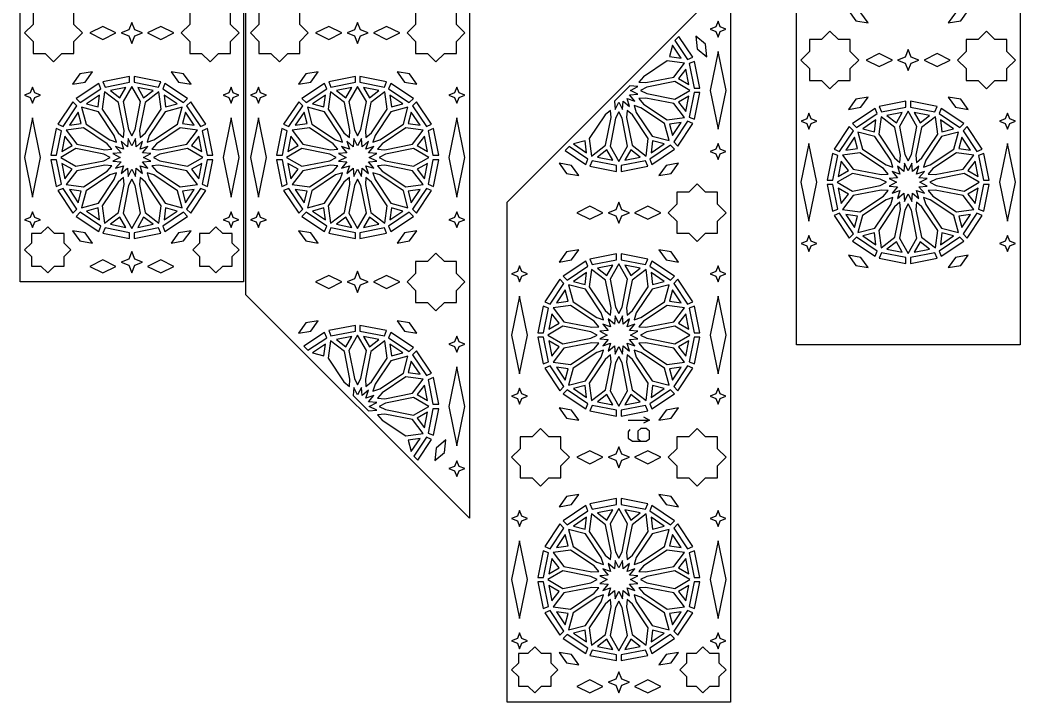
# Model space of a CAD drawing. Header units: millimetres. Extents: x 5 to 3793, y 27 to 2435.
# Drawn here: x 5 to 1705, y 27 to 1187 of the extents above; entities that cross this region are included whole.
import ezdxf

# ---------------------------------------------------------------- set-up
doc = ezdxf.new("R2010")
doc.units = ezdxf.units.MM
doc.layers.add('CUT', color=1, linetype='CONTINUOUS')
doc.layers.add('ENGRAVE', color=5, linetype='CONTINUOUS')

msp = doc.modelspace()

# ---------------------------------------------------------------- linework, layer by layer
at = {"layer": 'CUT'}
for points in [[(385.16, 2434.99), (385.16, 741.507), (5.01, 741.507), (5.01, 2434.99)], [(769.16, 2434.99), (769.16, 339.734), (389.01, 719.884), (389.01, 2434.99)], [(1705.16, 2434.99), (1705.16, 634.84), (1325.01, 634.84), (1325.01, 2434.99)], [(1213.16, 1257.49), (1213.16, 27.234), (833.01, 27.234), (833.01, 877.34)], [(61.933, 1214.057), (47.54, 1199.664), (27.184, 1199.664), (27.184, 1179.308), (12.791, 1164.915), (27.184, 1150.522), (27.184, 1130.166), (47.54, 1130.166), (61.933, 1115.773), (76.326, 1130.166), (96.682, 1130.166), (96.682, 1150.522), (111.075, 1164.915), (96.682, 1179.308), (96.682, 1199.664), (76.326, 1199.664)], [(328.237, 1214.057), (313.844, 1199.664), (293.488, 1199.664), (293.488, 1179.308), (279.095, 1164.915), (293.488, 1150.522), (293.488, 1130.166), (313.844, 1130.166), (328.237, 1115.773), (342.63, 1130.166), (362.986, 1130.166), (362.986, 1150.522), (377.379, 1164.915), (362.986, 1179.308), (362.986, 1199.664), (342.63, 1199.664)], [(445.933, 1214.057), (431.54, 1199.664), (411.184, 1199.664), (411.184, 1179.308), (396.791, 1164.915), (411.184, 1150.522), (411.184, 1130.166), (431.54, 1130.166), (445.933, 1115.773), (460.326, 1130.166), (480.682, 1130.166), (480.682, 1150.522), (495.075, 1164.915), (480.682, 1179.308), (480.682, 1199.664), (460.326, 1199.664)], [(712.237, 1214.057), (697.844, 1199.664), (677.488, 1199.664), (677.488, 1179.308), (663.095, 1164.915), (677.488, 1150.522), (677.488, 1130.166), (697.844, 1130.166), (712.237, 1115.773), (726.63, 1130.166), (746.986, 1130.166), (746.986, 1150.522), (761.379, 1164.915), (746.986, 1179.308), (746.986, 1199.664), (726.63, 1199.664)], [(1413.405, 1203.083), (1425.864, 1185.606), (1447.001, 1181.872), (1434.542, 1199.349)], [(1583.169, 1181.872), (1604.306, 1185.606), (1616.765, 1203.083), (1595.628, 1199.349)], [(145.837, 1153.736), (168.195, 1164.915), (145.837, 1176.094), (123.479, 1164.915)], [(195.085, 1182.951), (189.984, 1170.016), (177.049, 1164.915), (189.984, 1159.814), (195.085, 1146.879), (200.186, 1159.814), (213.121, 1164.915), (200.186, 1170.016)], [(244.333, 1153.736), (266.691, 1164.915), (244.333, 1176.094), (221.975, 1164.915)], [(529.837, 1153.736), (552.195, 1164.915), (529.837, 1176.094), (507.479, 1164.915)], [(579.085, 1182.951), (573.984, 1170.016), (561.049, 1164.915), (573.984, 1159.814), (579.085, 1146.879), (584.186, 1159.814), (597.121, 1164.915), (584.186, 1170.016)], [(628.333, 1153.736), (650.691, 1164.915), (628.333, 1176.094), (605.975, 1164.915)], [(1195.616, 1167.498), (1205.281, 1171.309), (1195.616, 1175.12), (1191.805, 1184.784), (1187.994, 1175.12), (1178.329, 1171.309), (1187.994, 1167.498), (1191.805, 1157.833)], [(1118.513, 1151.882), (1139.892, 1119.886), (1148.891, 1123.614), (1125.4, 1158.77)], [(1172.793, 1124.411), (1170.642, 1145.767), (1154.14, 1159.492), (1156.291, 1138.136)], [(1396.326, 1084.166), (1416.682, 1084.166), (1416.682, 1104.522), (1431.075, 1118.915), (1416.682, 1133.308), (1416.682, 1153.664), (1396.326, 1153.664), (1381.933, 1168.057), (1367.54, 1153.664), (1347.184, 1153.664), (1347.184, 1133.308), (1332.791, 1118.915), (1347.184, 1104.522), (1347.184, 1084.166), (1367.54, 1084.166), (1381.933, 1069.773)], [(1662.63, 1084.166), (1682.986, 1084.166), (1682.986, 1104.522), (1697.379, 1118.915), (1682.986, 1133.308), (1682.986, 1153.664), (1662.63, 1153.664), (1648.237, 1168.057), (1633.844, 1153.664), (1613.488, 1153.664), (1613.488, 1133.308), (1599.095, 1118.915), (1613.488, 1104.522), (1613.488, 1084.166), (1633.844, 1084.166), (1648.237, 1069.773)], [(1114.278, 1144.272), (1109.046, 1124.746), (1129.087, 1122.107)], [(1191.805, 1001.121), (1205.408, 1067.309), (1191.805, 1133.496), (1178.202, 1067.309)], [(1443.479, 1118.915), (1465.837, 1107.736), (1488.195, 1118.915), (1465.837, 1130.094)], [(1520.186, 1113.814), (1533.121, 1118.915), (1520.186, 1124.016), (1515.085, 1136.951), (1509.984, 1124.016), (1497.049, 1118.915), (1509.984, 1113.814), (1515.085, 1100.879)], [(1541.975, 1118.915), (1564.333, 1107.736), (1586.691, 1118.915), (1564.333, 1130.094)], [(1069.113, 1080.416), (1116.532, 1089.848), (1134.718, 1113.55), (1105.099, 1117.449), (1064.898, 1090.587), (1057.078, 1081.389)], [(1160.862, 1071.184), (1151.857, 1116.454), (1142.858, 1112.726), (1151.121, 1071.184)], [(115.547, 1081.443), (128.143, 1098.823), (106.978, 1095.255), (94.381, 1077.875)], [(191.21, 1091.025), (145.94, 1082.02), (149.668, 1073.021), (191.21, 1081.285)], [(244.23, 1082.02), (198.96, 1091.025), (198.96, 1081.285), (240.502, 1073.021)], [(274.623, 1081.443), (295.789, 1077.875), (283.192, 1095.255), (262.027, 1098.823)], [(499.547, 1081.443), (512.143, 1098.823), (490.978, 1095.255), (478.381, 1077.875)], [(575.21, 1091.025), (529.94, 1082.02), (533.668, 1073.021), (575.21, 1081.285)], [(628.23, 1082.02), (582.96, 1091.025), (582.96, 1081.285), (624.502, 1073.021)], [(658.623, 1081.443), (679.789, 1077.875), (667.192, 1095.255), (646.027, 1098.823)], [(1136.788, 1103.515), (1124.483, 1087.478), (1141.988, 1077.371)], [(26.365, 1072.558), (22.554, 1062.893), (12.889, 1059.082), (22.554, 1055.27), (26.365, 1045.606), (30.176, 1055.27), (39.841, 1059.082), (30.176, 1062.893)], [(138.78, 1079.055), (100.403, 1053.411), (107.29, 1046.524), (142.508, 1070.055)], [(158.879, 1066.952), (174.916, 1054.646), (185.023, 1072.152)], [(195.085, 990.042), (200.59, 1000.788), (210.023, 1048.207), (195.085, 1074.08), (180.147, 1048.207), (189.58, 1000.788)], [(205.147, 1072.152), (215.254, 1054.646), (231.291, 1066.952)], [(289.767, 1053.411), (251.39, 1079.055), (247.662, 1070.055), (282.88, 1046.524)], [(363.805, 1072.558), (359.994, 1062.893), (350.329, 1059.082), (359.994, 1055.27), (363.805, 1045.606), (367.616, 1055.27), (377.281, 1059.082), (367.616, 1062.893)], [(410.365, 1072.558), (406.554, 1062.893), (396.889, 1059.082), (406.554, 1055.27), (410.365, 1045.606), (414.176, 1055.27), (423.841, 1059.082), (414.176, 1062.893)], [(522.78, 1079.055), (484.403, 1053.411), (491.29, 1046.524), (526.508, 1070.055)], [(542.879, 1066.952), (558.916, 1054.646), (569.023, 1072.152)], [(579.085, 990.042), (584.59, 1000.788), (594.023, 1048.207), (579.085, 1074.08), (564.147, 1048.207), (573.58, 1000.788)], [(589.147, 1072.152), (599.254, 1054.646), (615.291, 1066.952)], [(673.767, 1053.411), (635.39, 1079.055), (631.662, 1070.055), (666.88, 1046.524)], [(747.805, 1072.558), (743.994, 1062.893), (734.329, 1059.082), (743.994, 1055.27), (747.805, 1045.606), (751.616, 1055.27), (761.281, 1059.082), (751.616, 1062.893)], [(1015.524, 1048.838), (1016.647, 1034.948), (1023.085, 1047.511), (1029.523, 1034.948), (1030.661, 1049.019), (1041.417, 1039.874), (1037.084, 1053.31), (1050.52, 1048.977), (1041.375, 1059.733), (1055.446, 1060.871), (1042.883, 1067.309), (1055.446, 1073.746), (1041.556, 1074.87)], [(1070.624, 1061.803), (1118.044, 1052.371), (1143.916, 1067.309), (1118.044, 1082.247), (1070.624, 1072.814), (1059.878, 1067.309)], [(118.122, 1044.441), (137.648, 1039.209), (140.287, 1059.25)], [(181.005, 987.241), (181.978, 999.276), (172.546, 1046.695), (148.844, 1064.881), (144.945, 1035.262), (171.807, 995.062)], [(209.165, 987.241), (218.363, 995.062), (245.225, 1035.262), (241.326, 1064.881), (217.624, 1046.695), (208.192, 999.276)], [(249.883, 1059.25), (252.522, 1039.209), (272.048, 1044.441)], [(502.122, 1044.441), (521.648, 1039.209), (524.287, 1059.25)], [(565.005, 987.241), (565.978, 999.276), (556.546, 1046.695), (532.844, 1064.881), (528.945, 1035.262), (555.807, 995.062)], [(593.165, 987.241), (602.363, 995.062), (629.225, 1035.262), (625.326, 1064.881), (601.624, 1046.695), (592.192, 999.276)], [(633.883, 1059.25), (636.522, 1039.209), (656.048, 1044.441)], [(1064.898, 1044.03), (1105.099, 1017.169), (1134.718, 1021.068), (1116.532, 1044.77), (1069.113, 1054.202), (1057.078, 1053.229)], [(1141.988, 1057.247), (1124.483, 1047.14), (1136.788, 1031.103)], [(1151.857, 1018.164), (1160.862, 1063.434), (1151.121, 1063.434), (1142.858, 1021.892)], [(1447.001, 1055.958), (1425.864, 1052.224), (1413.405, 1034.747), (1434.542, 1038.481)], [(1616.765, 1034.747), (1604.306, 1052.224), (1583.169, 1055.958), (1595.628, 1038.481)], [(94.923, 1047.931), (69.279, 1009.553), (78.278, 1005.826), (101.809, 1041.043)], [(169.068, 979.265), (165.363, 990.756), (138.501, 1030.957), (109.644, 1038.689), (117.376, 1009.832), (157.577, 982.971)], [(221.102, 979.265), (232.593, 982.971), (272.794, 1009.832), (280.526, 1038.689), (251.669, 1030.957), (224.807, 990.756)], [(320.891, 1009.553), (295.247, 1047.931), (288.361, 1041.043), (311.892, 1005.826)], [(478.923, 1047.931), (453.279, 1009.553), (462.278, 1005.826), (485.809, 1041.043)], [(553.068, 979.265), (549.363, 990.756), (522.501, 1030.957), (493.644, 1038.689), (501.376, 1009.832), (541.577, 982.971)], [(605.102, 979.265), (616.593, 982.971), (656.794, 1009.832), (664.526, 1038.689), (635.669, 1030.957), (608.807, 990.756)], [(704.891, 1009.553), (679.247, 1047.931), (672.361, 1041.043), (695.892, 1005.826)], [(1052.807, 1029.801), (1079.669, 989.6), (1108.526, 981.868), (1100.794, 1010.725), (1060.593, 1037.587), (1049.102, 1041.292)], [(1511.21, 1048.692), (1465.94, 1039.687), (1469.668, 1030.688), (1511.21, 1038.951)], [(1564.23, 1039.687), (1518.96, 1048.692), (1518.96, 1038.951), (1560.502, 1030.688)], [(12.762, 953.248), (26.365, 885.894), (39.968, 953.248), (26.365, 1020.603)], [(89.083, 1008.047), (109.124, 1010.685), (103.892, 1030.211)], [(286.278, 1030.211), (281.046, 1010.685), (301.087, 1008.047)], [(350.202, 953.248), (363.805, 885.894), (377.408, 953.248), (363.805, 1020.603)], [(396.762, 953.248), (410.365, 885.894), (423.968, 953.248), (410.365, 1020.603)], [(473.083, 1008.047), (493.124, 1010.685), (487.892, 1030.211)], [(670.278, 1030.211), (665.046, 1010.685), (685.087, 1008.047)], [(734.202, 953.248), (747.805, 885.894), (761.408, 953.248), (747.805, 1020.603)], [(999.807, 1025.496), (972.945, 985.295), (976.844, 955.676), (1000.546, 973.862), (1009.978, 1021.281), (1009.005, 1033.316)], [(1017.58, 1019.77), (1008.147, 972.35), (1023.085, 946.478), (1038.023, 972.35), (1028.59, 1019.77), (1023.085, 1030.515)], [(1036.192, 1021.281), (1045.624, 973.862), (1069.326, 955.676), (1073.225, 985.295), (1046.363, 1025.496), (1037.165, 1033.316)], [(1350.176, 1011.104), (1359.841, 1014.915), (1350.176, 1018.726), (1346.365, 1028.391), (1342.554, 1018.726), (1332.889, 1014.915), (1342.554, 1011.104), (1346.365, 1001.439)], [(1427.29, 1004.191), (1462.508, 1027.722), (1458.78, 1036.721), (1420.403, 1011.077)], [(1501.978, 956.943), (1492.546, 1004.362), (1468.844, 1022.548), (1464.945, 992.929), (1491.807, 952.728), (1501.005, 944.908)], [(1505.023, 1029.818), (1478.879, 1024.618), (1494.916, 1012.313)], [(1520.59, 958.454), (1530.023, 1005.874), (1515.085, 1031.746), (1500.147, 1005.874), (1509.58, 958.454), (1515.085, 947.708)], [(1551.291, 1024.618), (1525.147, 1029.818), (1535.254, 1012.313)], [(1538.363, 952.728), (1565.225, 992.929), (1561.326, 1022.548), (1537.624, 1004.362), (1528.192, 956.943), (1529.165, 944.908)], [(1609.767, 1011.077), (1571.39, 1036.721), (1567.662, 1027.722), (1602.88, 1004.191)], [(1687.616, 1011.104), (1697.281, 1014.915), (1687.616, 1018.726), (1683.805, 1028.391), (1679.994, 1018.726), (1670.329, 1014.915), (1679.994, 1011.104), (1683.805, 1001.439)], [(153.272, 976.527), (113.071, 1003.388), (83.452, 999.489), (101.638, 975.787), (149.057, 966.355), (161.092, 967.329)], [(229.078, 967.329), (241.113, 966.355), (288.532, 975.787), (306.718, 999.489), (277.099, 1003.388), (236.898, 976.527)], [(537.272, 976.527), (497.071, 1003.388), (467.452, 999.489), (485.638, 975.787), (533.057, 966.355), (545.092, 967.329)], [(613.078, 967.329), (625.113, 966.355), (672.532, 975.787), (690.718, 999.489), (661.099, 1003.388), (620.898, 976.527)], [(1129.087, 1012.511), (1109.046, 1009.872), (1114.278, 990.346)], [(1139.892, 1014.732), (1116.361, 979.513), (1123.247, 972.627), (1148.891, 1011.004)], [(1398.278, 963.492), (1421.809, 998.71), (1414.923, 1005.597), (1389.279, 967.22)], [(1460.287, 1016.917), (1438.122, 1002.108), (1457.648, 996.876)], [(1569.883, 1016.917), (1572.522, 996.876), (1592.048, 1002.108)], [(1640.891, 967.22), (1615.247, 1005.597), (1608.361, 998.71), (1631.892, 963.492)], [(66.313, 1002.393), (57.308, 957.123), (67.049, 957.123), (75.312, 998.665)], [(76.182, 963.311), (93.687, 973.417), (81.382, 989.455)], [(308.788, 989.455), (296.483, 973.417), (313.988, 963.311)], [(314.858, 998.665), (323.121, 957.123), (332.862, 957.123), (323.857, 1002.393)], [(450.313, 1002.393), (441.308, 957.123), (451.049, 957.123), (459.312, 998.665)], [(460.182, 963.311), (477.687, 973.417), (465.382, 989.455)], [(692.788, 989.455), (680.483, 973.417), (697.988, 963.311)], [(698.858, 998.665), (707.121, 957.123), (716.862, 957.123), (707.857, 1002.393)], [(1423.892, 987.878), (1409.083, 965.713), (1429.124, 968.352)], [(1485.363, 948.423), (1458.501, 988.624), (1429.644, 996.356), (1437.376, 967.499), (1477.577, 940.637), (1489.068, 936.932)], [(1552.593, 940.637), (1592.794, 967.499), (1600.526, 996.356), (1571.669, 988.624), (1544.807, 948.423), (1541.102, 936.932)], [(1606.278, 987.878), (1601.046, 968.352), (1621.087, 965.713)], [(188.647, 985.61), (187.509, 971.539), (176.753, 980.683), (181.086, 967.247), (167.65, 971.58), (176.795, 960.824), (162.724, 959.686), (175.287, 953.248), (162.724, 946.811), (176.795, 945.672), (167.65, 934.917), (181.086, 939.249), (176.753, 925.814), (187.509, 934.958), (188.647, 920.887), (195.085, 933.45), (201.523, 920.887), (202.661, 934.958), (213.417, 925.814), (209.084, 939.249), (222.52, 934.917), (213.375, 945.672), (227.446, 946.811), (214.883, 953.248), (227.446, 959.686), (213.375, 960.824), (222.52, 971.58), (209.084, 967.247), (213.417, 980.683), (202.661, 971.539), (201.523, 985.61), (195.085, 973.046)], [(572.647, 985.61), (571.509, 971.539), (560.753, 980.683), (565.086, 967.247), (551.65, 971.58), (560.795, 960.824), (546.724, 959.686), (559.287, 953.248), (546.724, 946.811), (560.795, 945.672), (551.65, 934.917), (565.086, 939.249), (560.753, 925.814), (571.509, 934.958), (572.647, 920.887), (579.085, 933.45), (585.523, 920.887), (586.661, 934.958), (597.417, 925.814), (593.084, 939.249), (606.52, 934.917), (597.375, 945.672), (611.446, 946.811), (598.883, 953.248), (611.446, 959.686), (597.375, 960.824), (606.52, 971.58), (593.084, 967.247), (597.417, 980.683), (586.661, 971.539), (585.523, 985.61), (579.085, 973.046)], [(931.624, 964.994), (966.78, 941.503), (970.508, 950.502), (938.512, 971.881)], [(968.287, 961.307), (965.648, 981.348), (946.122, 976.116)], [(1110.88, 974.033), (1075.662, 950.502), (1079.39, 941.503), (1117.767, 967.147)], [(1100.048, 976.116), (1080.522, 981.348), (1077.883, 961.307)], [(1195.616, 959.498), (1205.281, 963.309), (1195.616, 967.12), (1191.805, 976.784), (1187.994, 967.12), (1178.329, 963.309), (1187.994, 959.498), (1191.805, 949.833)], [(1346.365, 844.728), (1359.968, 910.915), (1346.365, 977.102), (1332.762, 910.915)], [(1683.805, 844.728), (1697.408, 910.915), (1683.805, 977.102), (1670.202, 910.915)], [(158.292, 953.248), (147.546, 958.753), (100.126, 968.186), (74.254, 953.248), (100.126, 938.311), (147.546, 947.744)], [(231.878, 953.248), (242.624, 947.744), (290.044, 938.311), (315.916, 953.248), (290.044, 968.186), (242.624, 958.753)], [(542.292, 953.248), (531.546, 958.753), (484.126, 968.186), (458.254, 953.248), (484.126, 938.311), (531.546, 947.744)], [(615.878, 953.248), (626.624, 947.744), (674.044, 938.311), (699.916, 953.248), (674.044, 968.186), (626.624, 958.753)], [(1013.023, 948.406), (1002.916, 965.911), (986.879, 953.606)], [(1059.291, 953.606), (1043.254, 965.911), (1033.147, 948.406)], [(1387.049, 914.79), (1395.312, 956.332), (1386.313, 960.06), (1377.308, 914.79)], [(1473.272, 934.193), (1433.071, 961.055), (1403.452, 957.156), (1421.638, 933.454), (1469.057, 924.022), (1481.092, 924.995)], [(1561.113, 924.022), (1608.532, 933.454), (1626.718, 957.156), (1597.099, 961.055), (1556.898, 934.193), (1549.078, 924.995)], [(1652.862, 914.79), (1643.857, 960.06), (1634.858, 956.332), (1643.121, 914.79)], [(57.308, 949.373), (66.313, 904.103), (75.312, 907.831), (67.049, 949.373)], [(93.687, 933.079), (76.182, 943.186), (81.382, 917.042)], [(161.092, 939.168), (149.057, 940.142), (101.638, 930.71), (83.452, 907.008), (113.071, 903.109), (153.272, 929.97)], [(229.078, 939.168), (236.898, 929.97), (277.099, 903.109), (306.718, 907.008), (288.532, 930.71), (241.113, 940.142)], [(313.988, 943.186), (296.483, 933.079), (308.788, 917.042)], [(323.121, 949.373), (314.858, 907.831), (323.857, 904.103), (332.862, 949.373)], [(441.308, 949.373), (450.313, 904.103), (459.312, 907.831), (451.049, 949.373)], [(477.687, 933.079), (460.182, 943.186), (465.382, 917.042)], [(545.092, 939.168), (533.057, 940.142), (485.638, 930.71), (467.452, 907.008), (497.071, 903.109), (537.272, 929.97)], [(613.078, 939.168), (620.898, 929.97), (661.099, 903.109), (690.718, 907.008), (672.532, 930.71), (625.113, 940.142)], [(697.988, 943.186), (680.483, 933.079), (692.788, 917.042)], [(707.121, 949.373), (698.858, 907.831), (707.857, 904.103), (716.862, 949.373)], [(921.405, 943.477), (933.864, 925.999), (955.001, 922.266), (942.542, 939.743)], [(1019.21, 939.273), (977.668, 947.536), (973.94, 938.537), (1019.21, 929.532)], [(1068.502, 947.536), (1026.96, 939.273), (1026.96, 929.532), (1072.23, 938.537)], [(1091.169, 922.266), (1112.306, 925.999), (1124.765, 943.477), (1103.628, 939.743)], [(1401.382, 947.121), (1396.182, 920.977), (1413.687, 931.084)], [(1515.085, 891.117), (1521.523, 878.554), (1522.661, 892.625), (1533.417, 883.48), (1529.084, 896.916), (1542.52, 892.583), (1533.375, 903.339), (1547.446, 904.477), (1534.883, 910.915), (1547.446, 917.353), (1533.375, 918.491), (1542.52, 929.247), (1529.084, 924.914), (1533.417, 938.35), (1522.661, 929.205), (1521.523, 943.276), (1515.085, 930.713), (1508.647, 943.276), (1507.509, 929.205), (1496.753, 938.35), (1501.086, 924.914), (1487.65, 929.247), (1496.795, 918.491), (1482.724, 917.353), (1495.287, 910.915), (1482.724, 904.477), (1496.795, 903.339), (1487.65, 892.583), (1501.086, 896.916), (1496.753, 883.48), (1507.509, 892.625), (1508.647, 878.554)], [(1628.788, 947.121), (1616.483, 931.084), (1633.988, 920.977)], [(169.068, 927.231), (157.577, 923.526), (117.376, 896.664), (109.644, 867.808), (138.501, 875.54), (165.363, 915.74)], [(181.005, 919.255), (171.807, 911.435), (144.945, 871.234), (148.844, 841.615), (172.546, 859.801), (181.978, 907.221)], [(209.165, 919.255), (208.192, 907.221), (217.624, 859.801), (241.326, 841.615), (245.225, 871.234), (218.363, 911.435)], [(221.102, 927.231), (224.807, 915.74), (251.669, 875.54), (280.526, 867.808), (272.794, 896.664), (232.593, 923.526)], [(553.068, 927.231), (541.577, 923.526), (501.376, 896.664), (493.644, 867.808), (522.501, 875.54), (549.363, 915.74)], [(565.005, 919.255), (555.807, 911.435), (528.945, 871.234), (532.844, 841.615), (556.546, 859.801), (565.978, 907.221)], [(593.165, 919.255), (592.192, 907.221), (601.624, 859.801), (625.326, 841.615), (629.225, 871.234), (602.363, 911.435)], [(605.102, 927.231), (608.807, 915.74), (635.669, 875.54), (664.526, 867.808), (656.794, 896.664), (616.593, 923.526)], [(1467.546, 916.42), (1420.126, 925.853), (1394.254, 910.915), (1420.126, 895.977), (1467.546, 905.41), (1478.292, 910.915)], [(1562.624, 905.41), (1610.044, 895.977), (1635.916, 910.915), (1610.044, 925.853), (1562.624, 916.42), (1551.878, 910.915)], [(195.085, 916.455), (189.58, 905.709), (180.147, 858.29), (195.085, 832.417), (210.023, 858.29), (200.59, 905.709)], [(579.085, 916.455), (573.58, 905.709), (564.147, 858.29), (579.085, 832.417), (594.023, 858.29), (584.59, 905.709)], [(1170.63, 824.56), (1190.986, 824.56), (1190.986, 844.916), (1205.379, 859.309), (1190.986, 873.702), (1190.986, 894.058), (1170.63, 894.058), (1156.237, 908.451), (1141.844, 894.058), (1121.488, 894.058), (1121.488, 873.702), (1107.095, 859.309), (1121.488, 844.916), (1121.488, 824.56), (1141.844, 824.56), (1156.237, 810.167)], [(1395.312, 865.498), (1387.049, 907.04), (1377.308, 907.04), (1386.313, 861.77)], [(1643.857, 861.77), (1652.862, 907.04), (1643.121, 907.04), (1634.858, 865.498)], [(69.279, 896.944), (94.923, 858.566), (101.809, 865.454), (78.278, 900.671)], [(109.124, 895.812), (89.083, 898.45), (103.892, 876.286)], [(301.087, 898.45), (281.046, 895.812), (286.278, 876.286)], [(311.892, 900.671), (288.361, 865.454), (295.247, 858.566), (320.891, 896.944)], [(453.279, 896.944), (478.923, 858.566), (485.809, 865.454), (462.278, 900.671)], [(493.124, 895.812), (473.083, 898.45), (487.892, 876.286)], [(685.087, 898.45), (665.046, 895.812), (670.278, 876.286)], [(695.892, 900.671), (672.361, 865.454), (679.247, 858.566), (704.891, 896.944)], [(1401.382, 874.709), (1413.687, 890.746), (1396.182, 900.853)], [(1481.092, 896.835), (1469.057, 897.808), (1421.638, 888.376), (1403.452, 864.674), (1433.071, 860.775), (1473.272, 887.637)], [(1477.577, 881.193), (1437.376, 854.331), (1429.644, 825.474), (1458.501, 833.206), (1485.363, 873.407), (1489.068, 884.898)], [(1544.807, 873.407), (1571.669, 833.206), (1600.526, 825.474), (1592.794, 854.331), (1552.593, 881.193), (1541.102, 884.898)], [(1556.898, 887.637), (1597.099, 860.775), (1626.718, 864.674), (1608.532, 888.376), (1561.113, 897.808), (1549.078, 896.835)], [(1633.988, 900.853), (1616.483, 890.746), (1628.788, 874.709)], [(137.648, 867.287), (118.122, 862.056), (140.287, 847.246)], [(272.048, 862.056), (252.522, 867.287), (249.883, 847.246)], [(521.648, 867.287), (502.122, 862.056), (524.287, 847.246)], [(656.048, 862.056), (636.522, 867.287), (633.883, 847.246)], [(951.479, 859.309), (973.837, 848.13), (996.195, 859.309), (973.837, 870.488)], [(1028.186, 854.208), (1041.121, 859.309), (1028.186, 864.41), (1023.085, 877.345), (1017.984, 864.41), (1005.049, 859.309), (1017.984, 854.208), (1023.085, 841.273)], [(1049.975, 859.309), (1072.333, 848.13), (1094.691, 859.309), (1072.333, 870.488)], [(1491.807, 869.102), (1464.945, 828.901), (1468.844, 799.282), (1492.546, 817.468), (1501.978, 864.887), (1501.005, 876.922)], [(1509.58, 863.376), (1500.147, 815.956), (1515.085, 790.084), (1530.023, 815.956), (1520.59, 863.376), (1515.085, 874.122)], [(1528.192, 864.887), (1537.624, 817.468), (1561.326, 799.282), (1565.225, 828.901), (1538.363, 869.102), (1529.165, 876.922)], [(26.365, 860.891), (22.554, 851.226), (12.889, 847.415), (22.554, 843.604), (26.365, 833.939), (30.176, 843.604), (39.841, 847.415), (30.176, 851.226)], [(100.403, 853.086), (138.78, 827.442), (142.508, 836.442), (107.29, 859.973)], [(174.916, 851.851), (158.879, 839.545), (185.023, 834.345)], [(215.254, 851.851), (205.147, 834.345), (231.291, 839.545)], [(282.88, 859.973), (247.662, 836.442), (251.39, 827.442), (289.767, 853.086)], [(363.805, 860.891), (359.994, 851.226), (350.329, 847.415), (359.994, 843.604), (363.805, 833.939), (367.616, 843.604), (377.281, 847.415), (367.616, 851.226)], [(410.365, 860.891), (406.554, 851.226), (396.889, 847.415), (406.554, 843.604), (410.365, 833.939), (414.176, 843.604), (423.841, 847.415), (414.176, 851.226)], [(484.403, 853.086), (522.78, 827.442), (526.508, 836.442), (491.29, 859.973)], [(558.916, 851.851), (542.879, 839.545), (569.023, 834.345)], [(599.254, 851.851), (589.147, 834.345), (615.291, 839.545)], [(666.88, 859.973), (631.662, 836.442), (635.39, 827.442), (673.767, 853.086)], [(747.805, 860.891), (743.994, 851.226), (734.329, 847.415), (743.994, 843.604), (747.805, 833.939), (751.616, 843.604), (761.281, 847.415), (751.616, 851.226)], [(1421.809, 823.12), (1398.278, 858.338), (1389.279, 854.61), (1414.923, 816.233)], [(1423.892, 833.952), (1429.124, 853.478), (1409.083, 856.117)], [(1621.087, 856.117), (1601.046, 853.478), (1606.278, 833.952)], [(1631.892, 858.338), (1608.361, 823.12), (1615.247, 816.233), (1640.891, 854.61)], [(63.592, 768.396), (79.867, 768.396), (79.867, 784.672), (91.376, 796.18), (79.867, 807.689), (79.867, 823.964), (63.592, 823.964), (52.083, 835.472), (40.575, 823.964), (24.3, 823.964), (24.3, 807.689), (12.791, 796.18), (24.3, 784.672), (24.3, 768.396), (40.575, 768.396), (52.083, 756.888)], [(191.21, 825.212), (149.668, 833.475), (145.94, 824.477), (191.21, 815.471)], [(240.502, 833.475), (198.96, 825.212), (198.96, 815.471), (244.23, 824.477)], [(349.595, 768.396), (365.87, 768.396), (365.87, 784.672), (377.379, 796.18), (365.87, 807.689), (365.87, 823.964), (349.595, 823.964), (338.087, 835.472), (326.578, 823.964), (310.303, 823.964), (310.303, 807.689), (298.794, 796.18), (310.303, 784.672), (310.303, 768.396), (326.578, 768.396), (338.087, 756.888)], [(575.21, 825.212), (533.668, 833.475), (529.94, 824.477), (575.21, 815.471)], [(624.502, 833.475), (582.96, 825.212), (582.96, 815.471), (628.23, 824.477)], [(115.547, 825.053), (94.381, 828.622), (106.978, 811.242), (128.143, 807.674)], [(274.623, 825.053), (262.027, 807.674), (283.192, 811.242), (295.789, 828.622)], [(499.547, 825.053), (478.381, 828.622), (490.978, 811.242), (512.143, 807.674)], [(658.623, 825.053), (646.027, 807.674), (667.192, 811.242), (679.789, 828.622)], [(1350.176, 803.104), (1359.841, 806.915), (1350.176, 810.726), (1346.365, 820.391), (1342.554, 810.726), (1332.889, 806.915), (1342.554, 803.104), (1346.365, 793.439)], [(1462.508, 794.108), (1427.29, 817.639), (1420.403, 810.753), (1458.78, 785.109)], [(1460.287, 804.913), (1457.648, 824.954), (1438.122, 819.722)], [(1602.88, 817.639), (1567.662, 794.108), (1571.39, 785.109), (1609.767, 810.753)], [(1592.048, 819.722), (1572.522, 824.954), (1569.883, 804.913)], [(1687.616, 803.104), (1697.281, 806.915), (1687.616, 810.726), (1683.805, 820.391), (1679.994, 810.726), (1670.329, 806.915), (1679.994, 803.104), (1683.805, 793.439)], [(1505.023, 792.012), (1494.916, 809.517), (1478.879, 797.212)], [(1551.291, 797.212), (1535.254, 809.517), (1525.147, 792.012)], [(200.186, 769.921), (213.121, 775.022), (200.186, 780.123), (195.085, 793.058), (189.984, 780.123), (177.049, 775.022), (189.984, 769.921), (195.085, 756.986)], [(712.237, 790.724), (697.844, 776.33), (677.488, 776.33), (677.488, 755.975), (663.095, 741.582), (677.488, 727.188), (677.488, 706.833), (697.844, 706.833), (712.237, 692.44), (726.63, 706.833), (746.986, 706.833), (746.986, 727.188), (761.379, 741.582), (746.986, 755.975), (746.986, 776.33), (726.63, 776.33)], [(955.001, 796.352), (933.864, 792.618), (921.405, 775.141), (942.542, 778.874)], [(1019.21, 789.086), (973.94, 780.081), (977.668, 771.082), (1019.21, 779.344)], [(1072.23, 780.081), (1026.96, 789.086), (1026.96, 779.344), (1068.502, 771.082)], [(1124.765, 775.141), (1112.306, 792.618), (1091.169, 796.352), (1103.628, 778.874)], [(1413.405, 787.083), (1425.864, 769.606), (1447.001, 765.872), (1434.542, 783.349)], [(1511.21, 782.879), (1469.668, 791.142), (1465.94, 782.143), (1511.21, 773.138)], [(1560.502, 791.142), (1518.96, 782.879), (1518.96, 773.138), (1564.23, 782.143)], [(1583.169, 765.872), (1604.306, 769.606), (1616.765, 787.083), (1595.628, 783.349)], [(123.479, 768.045), (145.837, 756.866), (168.195, 768.045), (145.837, 779.224)], [(221.975, 768.045), (244.333, 756.866), (266.691, 768.045), (244.333, 779.224)], [(858.176, 751.498), (867.841, 755.309), (858.176, 759.12), (854.365, 768.784), (850.554, 759.12), (840.889, 755.309), (850.554, 751.498), (854.365, 741.833)], [(935.29, 744.584), (970.508, 768.116), (966.78, 777.115), (928.403, 751.471)], [(1013.023, 770.212), (986.879, 765.012), (1002.916, 752.706)], [(1028.59, 698.848), (1038.023, 746.268), (1023.085, 772.14), (1008.147, 746.268), (1017.58, 698.848), (1023.085, 688.102)], [(1059.291, 765.012), (1033.147, 770.212), (1043.254, 752.706)], [(1117.767, 751.471), (1079.39, 777.115), (1075.662, 768.116), (1110.88, 744.584)], [(1195.616, 751.498), (1205.281, 755.309), (1195.616, 759.12), (1191.805, 768.784), (1187.994, 759.12), (1178.329, 755.309), (1187.994, 751.498), (1191.805, 741.833)], [(529.837, 730.402), (552.195, 741.582), (529.837, 752.761), (507.479, 741.582)], [(579.085, 759.618), (573.984, 746.683), (561.049, 741.582), (573.984, 736.481), (579.085, 723.546), (584.186, 736.481), (597.121, 741.582), (584.186, 746.683)], [(628.333, 730.402), (650.691, 741.582), (628.333, 752.761), (605.975, 741.582)], [(968.287, 757.311), (946.122, 742.502), (965.648, 737.27)], [(1009.978, 697.337), (1000.546, 744.756), (976.844, 762.942), (972.945, 733.323), (999.807, 693.122), (1009.005, 685.302)], [(1046.363, 693.122), (1073.225, 733.323), (1069.326, 762.942), (1045.624, 744.756), (1036.192, 697.337), (1037.165, 685.302)], [(1077.883, 757.311), (1080.522, 737.27), (1100.048, 742.502)], [(906.278, 703.886), (929.809, 739.104), (922.923, 745.991), (897.279, 707.614)], [(993.363, 688.817), (966.501, 729.018), (937.644, 736.75), (945.376, 707.893), (985.577, 681.031), (997.068, 677.326)], [(1060.593, 681.031), (1100.794, 707.893), (1108.526, 736.75), (1079.669, 729.018), (1052.807, 688.817), (1049.102, 677.326)], [(1148.891, 707.614), (1123.247, 745.991), (1116.361, 739.104), (1139.892, 703.886)], [(854.365, 585.121), (867.968, 651.309), (854.365, 717.496), (840.762, 651.309)], [(931.892, 728.272), (917.083, 706.107), (937.124, 708.746)], [(1114.278, 728.272), (1109.046, 708.746), (1129.087, 706.107)], [(1191.805, 585.121), (1205.408, 651.309), (1191.805, 717.496), (1178.202, 651.309)], [(895.049, 655.184), (903.312, 696.726), (894.313, 700.454), (885.308, 655.184)], [(981.272, 674.587), (941.071, 701.449), (911.452, 697.55), (929.638, 673.848), (977.057, 664.416), (989.092, 665.389)], [(1069.113, 664.416), (1116.532, 673.848), (1134.718, 697.55), (1105.099, 701.449), (1064.898, 674.587), (1057.078, 665.389)], [(1160.862, 655.184), (1151.857, 700.454), (1142.858, 696.726), (1151.121, 655.184)], [(909.382, 687.515), (904.182, 661.371), (921.687, 671.478)], [(1023.085, 631.511), (1029.523, 618.948), (1030.661, 633.019), (1041.417, 623.874), (1037.084, 637.31), (1050.52, 632.977), (1041.375, 643.733), (1055.446, 644.871), (1042.883, 651.309), (1055.446, 657.746), (1041.375, 658.885), (1050.52, 669.641), (1037.084, 665.308), (1041.417, 678.744), (1030.661, 669.599), (1029.523, 683.67), (1023.085, 671.106), (1016.647, 683.67), (1015.509, 669.599), (1004.753, 678.744), (1009.086, 665.308), (995.65, 669.641), (1004.795, 658.885), (990.724, 657.746), (1003.287, 651.309), (990.724, 644.871), (1004.795, 643.733), (995.65, 632.977), (1009.086, 637.31), (1004.753, 623.874), (1015.509, 633.019), (1016.647, 618.948)], [(1136.788, 687.515), (1124.483, 671.478), (1141.988, 661.371)], [(499.547, 658.11), (512.143, 675.49), (490.978, 671.921), (478.381, 654.542)], [(575.21, 667.692), (529.94, 658.687), (533.668, 649.688), (575.21, 657.951)], [(628.23, 658.687), (582.96, 667.692), (582.96, 657.951), (624.502, 649.688)], [(658.623, 658.11), (679.789, 654.542), (667.192, 671.921), (646.027, 675.49)], [(975.546, 656.814), (928.126, 666.247), (902.254, 651.309), (928.126, 636.371), (975.546, 645.803), (986.292, 651.309)], [(1070.624, 645.803), (1118.044, 636.371), (1143.916, 651.309), (1118.044, 666.247), (1070.624, 656.814), (1059.878, 651.309)], [(494.512, 625.343), (526.508, 646.722), (522.78, 655.721), (487.624, 632.23)], [(542.879, 643.618), (558.916, 631.313), (569.023, 648.818)], [(579.085, 566.708), (584.59, 577.454), (594.023, 624.874), (579.085, 650.746), (564.147, 624.874), (573.58, 577.454)], [(589.147, 648.818), (599.254, 631.313), (615.291, 643.618)], [(673.767, 630.077), (635.39, 655.721), (631.662, 646.722), (666.88, 623.191)], [(747.805, 649.224), (743.994, 639.56), (734.329, 635.748), (743.994, 631.937), (747.805, 622.272), (751.616, 631.937), (761.281, 635.748), (751.616, 639.56)], [(903.312, 605.892), (895.049, 647.434), (885.308, 647.434), (894.313, 602.164)], [(1151.857, 602.164), (1160.862, 647.434), (1151.121, 647.434), (1142.858, 605.892)], [(502.122, 621.108), (521.648, 615.876), (524.287, 635.917)], [(565.005, 563.908), (565.978, 575.943), (556.546, 623.362), (532.844, 641.548), (528.945, 611.929), (555.807, 571.728)], [(593.165, 563.908), (602.363, 571.728), (629.225, 611.929), (625.326, 641.548), (601.624, 623.362), (592.192, 575.943)], [(633.883, 635.917), (636.522, 615.876), (656.048, 621.108)], [(909.382, 615.103), (921.687, 631.14), (904.182, 641.247)], [(989.092, 637.229), (977.057, 638.202), (929.638, 628.77), (911.452, 605.068), (941.071, 601.169), (981.272, 628.03)], [(1064.898, 628.03), (1105.099, 601.169), (1134.718, 605.068), (1116.532, 628.77), (1069.113, 638.202), (1057.078, 637.229)], [(1141.988, 641.247), (1124.483, 631.14), (1136.788, 615.103)], [(605.102, 555.932), (616.593, 559.637), (656.794, 586.499), (664.526, 615.356), (635.669, 607.624), (608.807, 567.423)], [(704.891, 586.22), (679.247, 624.597), (672.361, 617.71), (695.892, 582.492)], [(985.577, 621.587), (945.376, 594.725), (937.644, 565.868), (966.501, 573.6), (993.363, 613.801), (997.068, 625.292)], [(999.807, 609.496), (972.945, 569.295), (976.844, 539.676), (1000.546, 557.862), (1009.978, 605.281), (1009.005, 617.316)], [(1017.58, 603.77), (1008.147, 556.35), (1023.085, 530.478), (1038.023, 556.35), (1028.59, 603.77), (1023.085, 614.515)], [(1036.192, 605.281), (1045.624, 557.862), (1069.326, 539.676), (1073.225, 569.295), (1046.363, 609.496), (1037.165, 617.316)], [(1052.807, 613.801), (1079.669, 573.6), (1108.526, 565.868), (1100.794, 594.725), (1060.593, 621.587), (1049.102, 625.292)], [(670.278, 606.878), (665.046, 587.352), (685.087, 584.713)], [(734.202, 529.915), (747.805, 462.561), (761.408, 529.915), (747.805, 597.269)], [(929.809, 563.513), (906.278, 598.732), (897.279, 595.004), (922.923, 556.627)], [(931.892, 574.346), (937.124, 593.872), (917.083, 596.511)], [(1129.087, 596.511), (1109.046, 593.872), (1114.278, 574.346)], [(1139.892, 598.732), (1116.361, 563.513), (1123.247, 556.627), (1148.891, 595.004)], [(613.078, 543.995), (625.113, 543.022), (672.532, 552.454), (690.718, 576.156), (661.099, 580.055), (620.898, 553.193)], [(698.858, 575.332), (707.121, 533.79), (716.862, 533.79), (707.857, 579.06)], [(597.556, 522.354), (611.446, 523.477), (598.883, 529.915), (611.446, 536.353), (597.375, 537.491), (606.52, 548.247), (593.084, 543.914), (597.417, 557.35), (586.661, 548.205), (585.523, 562.276), (579.085, 549.713), (572.647, 562.276), (571.524, 548.386)], [(692.788, 566.121), (680.483, 550.084), (697.988, 539.977)], [(968.287, 545.307), (965.648, 565.348), (946.122, 560.116)], [(1100.048, 560.116), (1080.522, 565.348), (1077.883, 545.307)], [(615.878, 529.915), (626.624, 524.41), (674.044, 514.977), (699.916, 529.915), (674.044, 544.853), (626.624, 535.42)], [(858.176, 543.498), (867.841, 547.309), (858.176, 551.12), (854.365, 560.784), (850.554, 551.12), (840.889, 547.309), (850.554, 543.498), (854.365, 533.833)], [(970.508, 534.502), (935.29, 558.033), (928.403, 551.147), (966.78, 525.503)], [(1013.023, 532.406), (1002.916, 549.911), (986.879, 537.606)], [(1059.291, 537.606), (1043.254, 549.911), (1033.147, 532.406)], [(1110.88, 558.033), (1075.662, 534.502), (1079.39, 525.503), (1117.767, 551.147)], [(1195.616, 543.498), (1205.281, 547.309), (1195.616, 551.12), (1191.805, 560.784), (1187.994, 551.12), (1178.329, 547.309), (1187.994, 543.498), (1191.805, 533.833)], [(921.405, 527.477), (933.864, 509.999), (955.001, 506.266), (942.542, 523.743)], [(1019.21, 523.273), (977.668, 531.536), (973.94, 522.537), (1019.21, 513.532)], [(1068.502, 531.536), (1026.96, 523.273), (1026.96, 513.532), (1072.23, 522.537)], [(1091.169, 506.266), (1112.306, 509.999), (1124.765, 527.477), (1103.628, 523.743)], [(613.078, 515.835), (620.898, 506.637), (661.099, 479.775), (690.718, 483.674), (672.532, 507.376), (625.113, 516.808)], [(697.988, 519.853), (680.483, 509.746), (692.788, 493.709)], [(707.121, 526.04), (698.858, 484.498), (707.857, 480.77), (716.862, 526.04)], [(681.4, 438.454), (704.891, 473.61), (695.892, 477.338), (674.513, 445.342)], [(904.326, 408.56), (924.682, 408.56), (924.682, 428.916), (939.075, 443.309), (924.682, 457.702), (924.682, 478.058), (904.326, 478.058), (889.933, 492.451), (875.54, 478.058), (855.184, 478.058), (855.184, 457.702), (840.791, 443.309), (855.184, 428.916), (855.184, 408.56), (875.54, 408.56), (889.933, 394.167)], [(1170.63, 408.56), (1190.986, 408.56), (1190.986, 428.916), (1205.379, 443.309), (1190.986, 457.702), (1190.986, 478.058), (1170.63, 478.058), (1156.237, 492.451), (1141.844, 478.058), (1121.488, 478.058), (1121.488, 457.702), (1107.095, 443.309), (1121.488, 428.916), (1121.488, 408.56), (1141.844, 408.56), (1156.237, 394.167)], [(685.087, 475.117), (665.046, 472.478), (670.278, 452.952)], [(712.291, 459.088), (710.14, 437.732), (726.642, 451.457), (728.793, 472.813)], [(1028.186, 438.208), (1041.121, 443.309), (1028.186, 448.41), (1023.085, 461.345), (1017.984, 448.41), (1005.049, 443.309), (1017.984, 438.208), (1023.085, 425.273)], [(951.479, 443.309), (973.837, 432.13), (996.195, 443.309), (973.837, 454.488)], [(1049.975, 443.309), (1072.333, 432.13), (1094.691, 443.309), (1072.333, 454.488)], [(747.805, 437.558), (743.994, 427.893), (734.329, 424.082), (743.994, 420.27), (747.805, 410.606), (751.616, 420.27), (761.281, 424.082), (751.616, 427.893)], [(955.001, 380.352), (933.864, 376.618), (921.405, 359.141), (942.542, 362.874)], [(1124.765, 359.141), (1112.306, 376.618), (1091.169, 380.352), (1103.628, 362.874)], [(935.29, 328.584), (970.508, 352.116), (966.78, 361.115), (928.403, 335.471)], [(1019.21, 373.086), (973.94, 364.081), (977.668, 355.082), (1019.21, 363.344)], [(1072.23, 364.081), (1026.96, 373.086), (1026.96, 363.344), (1068.502, 355.082)], [(1117.767, 335.471), (1079.39, 361.115), (1075.662, 352.116), (1110.88, 328.584)], [(858.176, 335.498), (867.841, 339.309), (858.176, 343.12), (854.365, 352.784), (850.554, 343.12), (840.889, 339.309), (850.554, 335.498), (854.365, 325.833)], [(968.287, 341.311), (946.122, 326.502), (965.648, 321.27)], [(1009.978, 281.337), (1000.546, 328.756), (976.844, 346.942), (972.945, 317.323), (999.807, 277.122), (1009.005, 269.302)], [(1013.023, 354.212), (986.879, 349.012), (1002.916, 336.706)], [(1028.59, 282.848), (1038.023, 330.268), (1023.085, 356.14), (1008.147, 330.268), (1017.58, 282.848), (1023.085, 272.102)], [(1059.291, 349.012), (1033.147, 354.212), (1043.254, 336.706)], [(1046.363, 277.122), (1073.225, 317.323), (1069.326, 346.942), (1045.624, 328.756), (1036.192, 281.337), (1037.165, 269.302)], [(1077.883, 341.311), (1080.522, 321.27), (1100.048, 326.502)], [(1195.616, 335.498), (1205.281, 339.309), (1195.616, 343.12), (1191.805, 352.784), (1187.994, 343.12), (1178.329, 339.309), (1187.994, 335.498), (1191.805, 325.833)], [(906.278, 287.886), (929.809, 323.104), (922.923, 329.991), (897.279, 291.614)], [(1148.891, 291.614), (1123.247, 329.991), (1116.361, 323.104), (1139.892, 287.886)], [(931.892, 312.272), (917.083, 290.107), (937.124, 292.746)], [(993.363, 272.817), (966.501, 313.018), (937.644, 320.75), (945.376, 291.893), (985.577, 265.031), (997.068, 261.326)], [(1060.593, 265.031), (1100.794, 291.893), (1108.526, 320.75), (1079.669, 313.018), (1052.807, 272.817), (1049.102, 261.326)], [(1114.278, 312.272), (1109.046, 292.746), (1129.087, 290.107)], [(854.365, 169.121), (867.968, 235.309), (854.365, 301.496), (840.762, 235.309)], [(1191.805, 169.121), (1205.408, 235.309), (1191.805, 301.496), (1178.202, 235.309)], [(895.049, 239.184), (903.312, 280.726), (894.313, 284.454), (885.308, 239.184)], [(981.272, 258.587), (941.071, 285.449), (911.452, 281.55), (929.638, 257.848), (977.057, 248.416), (989.092, 249.389)], [(1069.113, 248.416), (1116.532, 257.848), (1134.718, 281.55), (1105.099, 285.449), (1064.898, 258.587), (1057.078, 249.389)], [(1160.862, 239.184), (1151.857, 284.454), (1142.858, 280.726), (1151.121, 239.184)], [(909.382, 271.515), (904.182, 245.371), (921.687, 255.478)], [(1023.085, 215.511), (1029.523, 202.948), (1030.661, 217.019), (1041.417, 207.874), (1037.084, 221.31), (1050.52, 216.977), (1041.375, 227.733), (1055.446, 228.871), (1042.883, 235.309), (1055.446, 241.746), (1041.375, 242.885), (1050.52, 253.641), (1037.084, 249.308), (1041.417, 262.744), (1030.661, 253.599), (1029.523, 267.67), (1023.085, 255.106), (1016.647, 267.67), (1015.509, 253.599), (1004.753, 262.744), (1009.086, 249.308), (995.65, 253.641), (1004.795, 242.885), (990.724, 241.746), (1003.287, 235.309), (990.724, 228.871), (1004.795, 227.733), (995.65, 216.977), (1009.086, 221.31), (1004.753, 207.874), (1015.509, 217.019), (1016.647, 202.948)], [(1136.788, 271.515), (1124.483, 255.478), (1141.988, 245.371)], [(975.546, 240.814), (928.126, 250.247), (902.254, 235.309), (928.126, 220.371), (975.546, 229.803), (986.292, 235.309)], [(1070.624, 229.803), (1118.044, 220.371), (1143.916, 235.309), (1118.044, 250.247), (1070.624, 240.814), (1059.878, 235.309)], [(903.312, 189.892), (895.049, 231.434), (885.308, 231.434), (894.313, 186.164)], [(909.382, 199.103), (921.687, 215.14), (904.182, 225.247)], [(989.092, 221.229), (977.057, 222.202), (929.638, 212.77), (911.452, 189.068), (941.071, 185.169), (981.272, 212.03)], [(1064.898, 212.03), (1105.099, 185.169), (1134.718, 189.068), (1116.532, 212.77), (1069.113, 222.202), (1057.078, 221.229)], [(1141.988, 225.247), (1124.483, 215.14), (1136.788, 199.103)], [(1151.857, 186.164), (1160.862, 231.434), (1151.121, 231.434), (1142.858, 189.892)], [(985.577, 205.587), (945.376, 178.725), (937.644, 149.868), (966.501, 157.6), (993.363, 197.801), (997.068, 209.292)], [(1052.807, 197.801), (1079.669, 157.6), (1108.526, 149.868), (1100.794, 178.725), (1060.593, 205.587), (1049.102, 209.292)], [(999.807, 193.496), (972.945, 153.295), (976.844, 123.676), (1000.546, 141.862), (1009.978, 189.281), (1009.005, 201.316)], [(1017.58, 187.77), (1008.147, 140.35), (1023.085, 114.478), (1038.023, 140.35), (1028.59, 187.77), (1023.085, 198.515)], [(1036.192, 189.281), (1045.624, 141.862), (1069.326, 123.676), (1073.225, 153.295), (1046.363, 193.496), (1037.165, 201.316)], [(929.809, 147.513), (906.278, 182.732), (897.279, 179.004), (922.923, 140.627)], [(931.892, 158.346), (937.124, 177.872), (917.083, 180.511)], [(1129.087, 180.511), (1109.046, 177.872), (1114.278, 158.346)], [(1139.892, 182.732), (1116.361, 147.513), (1123.247, 140.627), (1148.891, 179.004)], [(858.176, 127.498), (867.841, 131.309), (858.176, 135.12), (854.365, 144.784), (850.554, 135.12), (840.889, 131.309), (850.554, 127.498), (854.365, 117.833)], [(970.508, 118.502), (935.29, 142.033), (928.403, 135.147), (966.78, 109.503)], [(968.287, 129.307), (965.648, 149.348), (946.122, 144.116)], [(1110.88, 142.033), (1075.662, 118.502), (1079.39, 109.503), (1117.767, 135.147)], [(1100.048, 144.116), (1080.522, 149.348), (1077.883, 129.307)], [(1195.616, 127.498), (1205.281, 131.309), (1195.616, 135.12), (1191.805, 144.784), (1187.994, 135.12), (1178.329, 131.309), (1187.994, 127.498), (1191.805, 117.833)], [(880.083, 121.2), (868.575, 109.691), (852.3, 109.691), (852.3, 93.416), (840.791, 81.907), (852.3, 70.399), (852.3, 54.124), (868.575, 54.124), (880.083, 42.615), (891.592, 54.124), (907.867, 54.124), (907.867, 70.399), (919.376, 81.907), (907.867, 93.416), (907.867, 109.691), (891.592, 109.691)], [(1013.023, 116.406), (1002.916, 133.911), (986.879, 121.606)], [(1059.291, 121.606), (1043.254, 133.911), (1033.147, 116.406)], [(1166.087, 121.2), (1154.578, 109.691), (1138.303, 109.691), (1138.303, 93.416), (1126.794, 81.907), (1138.303, 70.399), (1138.303, 54.124), (1154.578, 54.124), (1166.087, 42.615), (1177.595, 54.124), (1193.87, 54.124), (1193.87, 70.399), (1205.379, 81.907), (1193.87, 93.416), (1193.87, 109.691), (1177.595, 109.691)], [(921.405, 111.477), (933.864, 93.999), (955.001, 90.266), (942.542, 107.743)], [(1019.21, 107.273), (977.668, 115.536), (973.94, 106.537), (1019.21, 97.532)], [(1068.502, 115.536), (1026.96, 107.273), (1026.96, 97.532), (1072.23, 106.537)], [(1091.169, 90.266), (1112.306, 93.999), (1124.765, 111.477), (1103.628, 107.743)], [(1023.085, 78.785), (1017.984, 65.85), (1005.049, 60.749), (1017.984, 55.648), (1023.085, 42.713), (1028.186, 55.648), (1041.121, 60.749), (1028.186, 65.85)], [(973.837, 42.593), (996.195, 53.772), (973.837, 64.951), (951.479, 53.772)], [(1072.333, 42.593), (1094.691, 53.772), (1072.333, 64.951), (1049.975, 53.772)]]:
    msp.add_lwpolyline(points, close=True, dxfattribs=at)
at = {"layer": 'ENGRAVE'}
msp.add_line((1039.085, 506.609), (1075.085, 506.609), dxfattribs=at)
for points in [[(1065.005, 512.009), (1075.085, 506.609), (1065.005, 501.209)], [(1041.965, 490.481), (1039.085, 486.809), (1039.085, 476.009), (1046.285, 470.609), (1069.685, 470.609), (1075.085, 474.929), (1075.085, 487.889), (1069.685, 492.209), (1060.685, 492.209), (1055.285, 487.889), (1055.285, 474.929), (1060.685, 470.609)]]:
    msp.add_lwpolyline(points, dxfattribs=at)

doc.saveas('drawing.dxf')
